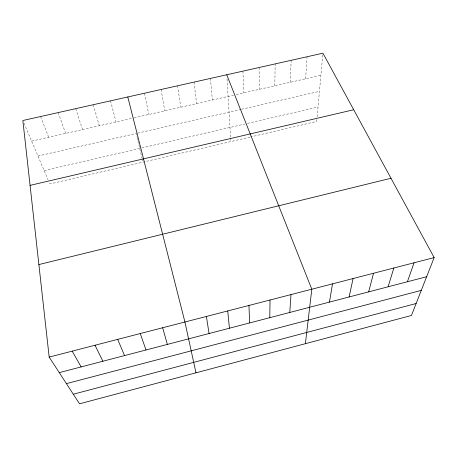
<?xml version="1.0" encoding="UTF-8"?>
<svg xmlns="http://www.w3.org/2000/svg" width="457" height="457" viewBox="0 0 457 457"><rect width="100%" height="100%" fill="white"/><g stroke="black" fill="none" stroke-linecap="round" stroke-linejoin="round"><path stroke-width="0.34" stroke-dasharray="2.29 1.71" d="M274.806 85.813L275.171 63.906M290.241 82.306L291.166 60.318M305.607 78.81L307.087 56.748M316.867 119.534L316.69 121.476L250.807 136.906M317.101 116.941L322.871 53.886M250.122 137.066L49.847 183.954L49.082 182.154M44.158 170.587L139.693 148.416M141.767 147.931L244.826 124.018M247.505 123.396L318.009 107.035M37.971 156.048L136.237 133.467L137.031 136.911M137.597 133.153L240.822 109.434M241.513 109.274L319.443 91.366M31.63 141.144L131.999 118.306M134.032 117.843L233.521 95.21M236.24 94.588L320.911 75.325M23.947 123.093L48.059 179.755M40.559 116.541L48.676 137.266M58.176 112.588L65.637 133.404M75.708 108.657L82.523 129.565M93.154 104.739L99.323 125.738M110.514 100.848L116.049 121.933M137.191 137.597L137.671 139.665M137.991 141.042L141.933 158.099M142.093 158.779L142.875 162.172M144.475 93.228L148.771 114.49M161.087 89.503L164.777 110.851M177.613 85.79L180.709 107.224M194.065 82.1L196.573 103.613M210.437 78.427L212.362 100.02M226.998 78.97L230.614 137.391M230.659 138.088L230.871 141.567M242.958 71.132L243.724 92.885M259.102 67.51L259.302 89.344"/><path stroke-width="0.69" d="M269.79 317.678L270.024 300.009M289.789 312.457L290.978 294.594M305.396 343.693L311.805 289.212L226.735 74.771M329.451 302.106L332.502 283.86M349.114 296.97L353.078 278.547M368.662 291.869L373.529 273.257M388.096 286.796L393.854 268.008M407.421 281.752L414.065 262.781M434.15 257.594L411.431 315.467L79.524 403.811L49.179 357.088L22.85 120.511L322.933 53.189L434.15 257.594L49.179 357.088M73.297 394.22L416.121 303.517M66.425 383.64L421.28 290.378M59.273 372.626L426.632 276.736M38.885 264.563L390.986 178.27M30.071 185.371L353.707 109.743M72.172 351.147L81.157 366.914M95.01 345.241L102.905 361.236M117.706 339.38L124.527 355.592M140.253 333.547L146.012 349.982M162.658 327.76L167.365 344.412M127.789 96.97L184.919 322.002L195.979 372.815M206.393 316.455L209.066 333.524M227.735 310.937L229.425 328.212M248.945 305.459L249.665 322.928"/></g></svg>
